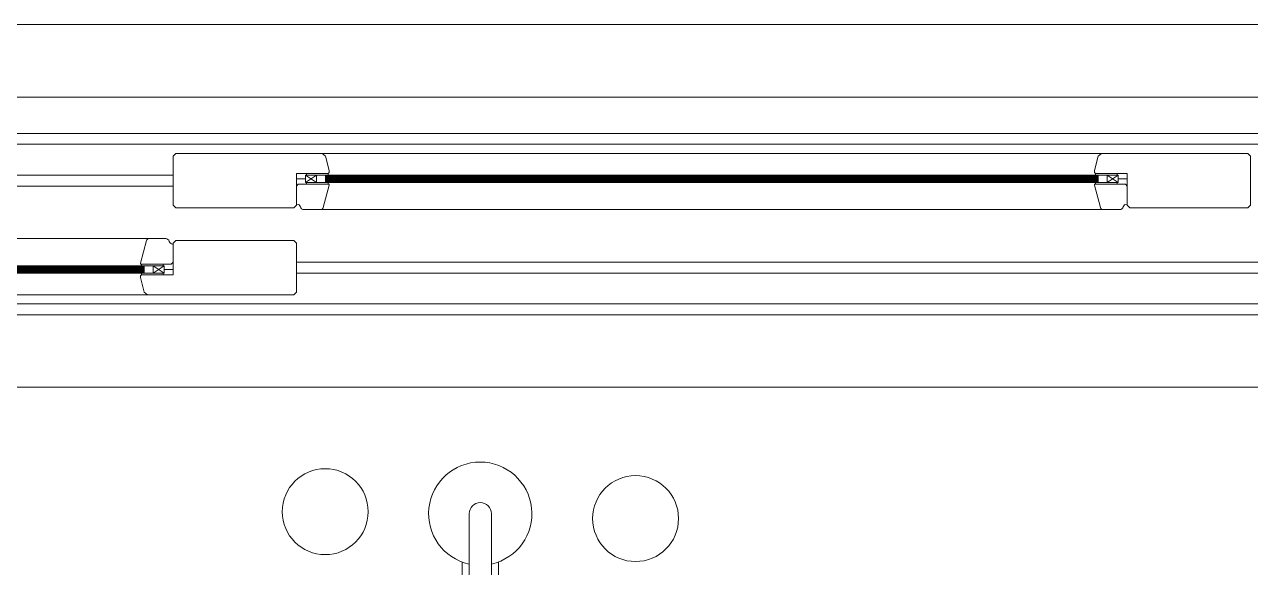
# Model space of a CAD drawing. Header units: metres. Extents: x -232 to 581, y 30 to 789.
# Drawn here: x 107.3 to 107.976, y 607.836 to 608.136 of the extents above; entities that cross this region are included whole.
import ezdxf

# ---------------------------------------------------------------- set-up
doc = ezdxf.new("R2010")
doc.units = ezdxf.units.M
for name, color, linetype, lineweight in [('A-DOOR', 35, 'Continuous', 5), ('baños', 140, 'Continuous', 0), ('cristales', 131, 'Continuous', 0)]:
    doc.layers.add(name, color=color, linetype=linetype, lineweight=lineweight)
doc.styles.get("Standard").update_dxf_attribs({"font": 'arial.ttf'})

# ---------------------------------------------------------------- blocks, each defined once
blk = doc.blocks.new('20.03.2026 LN 09 SEGUNDO NIVEL ARQ')
at = {"layer": 'A-DOOR', "color": 5}
for p, q in [((83.00596, -42.49863), (85.73595, -42.49862)), ((83.07996, -42.53859), (85.66196, -42.53859)), ((83.07996, -42.55867), (85.66196, -42.55867)), ((83.07996, -42.56467), (85.66196, -42.56467)), ((83.61196, -42.57117), (83.61346, -42.56967)), ((83.61196, -42.59817), (83.61196, -42.57117)), ((83.61346, -42.56967), (83.69409, -42.56967)), ((83.69409, -42.56967), (83.69595, -42.57112)), ((84.12383, -42.56967), (83.69409, -42.56967)), ((83.69595, -42.57112), (83.69796, -42.57917)), ((84.12196, -42.57112), (84.11996, -42.57917)), ((84.12383, -42.56967), (84.12196, -42.57112)), ((84.20446, -42.56967), (84.12383, -42.56967)), ((84.20596, -42.57117), (84.20446, -42.56967)), ((84.20596, -42.59817), (84.20596, -42.57117)), ((83.61196, -42.58167), (83.07996, -42.58167)), ((83.69746, -42.58067), (83.67996, -42.58067)), ((83.67996, -42.58067), (83.67996, -42.59817)), ((83.67996, -42.58367), (83.68496, -42.58367)), ((83.67996, -42.58367), (83.68496, -42.58367)), ((83.68496, -42.58167), (83.69096, -42.58567)), ((83.68496, -42.58567), (83.69096, -42.58167)), ((83.69796, -42.58017), (83.69746, -42.58067)), ((83.69796, -42.57917), (83.69796, -42.58017)), ((84.11996, -42.57917), (84.11996, -42.58017)), ((84.11996, -42.58017), (84.12046, -42.58067)), ((84.12046, -42.58067), (84.13796, -42.58067)), ((84.13296, -42.58167), (84.12696, -42.58567)), ((84.13296, -42.58567), (84.12696, -42.58167)), ((84.13796, -42.58367), (84.13296, -42.58367)), ((84.13796, -42.58367), (84.13296, -42.58367)), ((84.13796, -42.58067), (84.13796, -42.59817)), ((83.61196, -42.58767), (83.07996, -42.58767)), ((83.61346, -42.59967), (83.61196, -42.59817)), ((83.67996, -42.59817), (83.67846, -42.59967)), ((84.13796, -42.59817), (84.13946, -42.59967)), ((84.20446, -42.59967), (84.20596, -42.59817)), ((83.67846, -42.59967), (83.61346, -42.59967)), ((83.69319, -42.60067), (84.12473, -42.60067)), ((84.13946, -42.59967), (84.20446, -42.59967)), ((83.59873, -42.61667), (83.16719, -42.61667)), ((83.61196, -42.61917), (83.61346, -42.61767)), ((83.61346, -42.61767), (83.67846, -42.61767)), ((83.67996, -42.61917), (83.67846, -42.61767)), ((83.61196, -42.63667), (83.61196, -42.61917)), ((83.67996, -42.61917), (83.67996, -42.64617)), ((83.60696, -42.63567), (83.60096, -42.63167)), ((83.60696, -42.63167), (83.60096, -42.63567)), ((85.06196, -42.62967), (83.67996, -42.62967)), ((83.59396, -42.63717), (83.59446, -42.63667)), ((83.59396, -42.63817), (83.59396, -42.63717)), ((83.59596, -42.64621), (83.59396, -42.63817)), ((83.59446, -42.63667), (83.61196, -42.63667)), ((83.61196, -42.63367), (83.60696, -42.63367)), ((83.61196, -42.63367), (83.60696, -42.63367)), ((85.06196, -42.63567), (83.67996, -42.63567)), ((83.16809, -42.64767), (83.59783, -42.64767)), ((83.59783, -42.64767), (83.59596, -42.64621)), ((83.67846, -42.64767), (83.59783, -42.64767)), ((83.67996, -42.64617), (83.67846, -42.64767)), ((83.07996, -42.65267), (85.66196, -42.65267)), ((83.07996, -42.65867), (85.66196, -42.65867)), ((83.00596, -42.69863), (85.73596, -42.69862))]:
    blk.add_line(p, q, dxfattribs=at)
for points in [[(83.67996, -42.58367), (83.68496, -42.58367), (83.68496, -42.58367), (83.67996, -42.58367)], [(84.13296, -42.58567), (83.68496, -42.58567), (83.68496, -42.58167), (84.13296, -42.58167)], [(84.13296, -42.58167), (83.68496, -42.58167), (83.68496, -42.58567), (84.13296, -42.58567)], [(83.68496, -42.58167), (83.69096, -42.58167), (83.69096, -42.58567), (83.68496, -42.58567)], [(83.69746, -42.58067), (83.68546, -42.58067), (83.68546, -42.58167), (83.69746, -42.58167)], [(83.69096, -42.58167), (83.69596, -42.58167), (83.69596, -42.58567), (83.69096, -42.58567)], [(84.12046, -42.58067), (84.13246, -42.58067), (84.13246, -42.58167), (84.12046, -42.58167)], [(84.12696, -42.58167), (84.12196, -42.58167), (84.12196, -42.58567), (84.12696, -42.58567)], [(84.13296, -42.58167), (84.12696, -42.58167), (84.12696, -42.58567), (84.13296, -42.58567)], [(84.13796, -42.58367), (84.13296, -42.58367), (84.13296, -42.58367), (84.13796, -42.58367)], [(83.69746, -42.58567), (83.68546, -42.58567), (83.68546, -42.58667), (83.69746, -42.58667)], [(84.12046, -42.58567), (84.13246, -42.58567), (84.13246, -42.58667), (84.12046, -42.58667)], [(83.15896, -42.63167), (83.60696, -42.63167), (83.60696, -42.63567), (83.15896, -42.63567)], [(83.15896, -42.63567), (83.60696, -42.63567), (83.60696, -42.63167), (83.15896, -42.63167)], [(83.59446, -42.63167), (83.60646, -42.63167), (83.60646, -42.63067), (83.59446, -42.63067)], [(83.60096, -42.63567), (83.59596, -42.63567), (83.59596, -42.63167), (83.60096, -42.63167)], [(83.60696, -42.63567), (83.60096, -42.63567), (83.60096, -42.63167), (83.60696, -42.63167)], [(83.59446, -42.63667), (83.60646, -42.63667), (83.60646, -42.63567), (83.59446, -42.63567)], [(83.61196, -42.63367), (83.60696, -42.63367), (83.60696, -42.63367), (83.61196, -42.63367)]]:
    blk.add_lwpolyline(points, close=True, dxfattribs=at)
for points in [[(83.68211, -42.59917, 0.341999), (83.68017, -42.59767), (83.67996, -42.59733), (83.67996, -42.58767), (83.68096, -42.58667), (83.69796, -42.58667), (83.69796, -42.58717), (83.69464, -42.59956, -0.339454), (83.69319, -42.60067), (83.68404, -42.60067, -0.341999)], [(84.13581, -42.59917, -0.341999), (84.13775, -42.59767), (84.13796, -42.59733), (84.13796, -42.58767), (84.13696, -42.58667), (84.11996, -42.58667), (84.11996, -42.58717), (84.12328, -42.59956, 0.339454), (84.12473, -42.60067), (84.13387, -42.60067, 0.341999)], [(83.60981, -42.61817, 0.341999), (83.61175, -42.61967), (83.61196, -42.62), (83.61196, -42.62967), (83.61096, -42.63067), (83.59396, -42.63067), (83.59396, -42.63017), (83.59728, -42.61778, -0.339454), (83.59873, -42.61667), (83.60787, -42.61667, -0.341999)]]:
    blk.add_lwpolyline(points, format="xyb", close=True, dxfattribs=at)
at = {"layer": 'baños', "color": 5, "linetype": 'Continuous'}
blk.add_line((83.78748, -42.76831, 0.00005), (83.78748, -42.85118, 0.00043), dxfattribs=at)
for points, elevation in [([(83.7751, -42.7961, -9.082434), (83.78748, -42.7961)], 0.00001), ([(83.78129, -42.76212, 0.385153), (83.7751, -42.76831), (83.7751, -42.76831)], 0.00005), ([(83.78129, -42.76212, -0.385153), (83.78748, -42.76831), (83.78748, -42.76831)], 0.00005), ([(83.79131, -42.79496), (83.79131, -42.90928, -0.363105), (83.78129, -42.91754, -0.363105), (83.77126, -42.90928), (83.77126, -42.79495)], 0)]:
    blk.add_lwpolyline(points, format="xyb", dxfattribs=dict(at, elevation=elevation))
at = {"layer": 'baños', "color": 5, "linetype": 'Continuous', "extrusion": (-1, -1.31781e-06, -8.43443e-26), "elevation": -83.77504}
blk.add_lwpolyline([(42.85129, 0.00043), (42.76842, 0.00005)], close=True, dxfattribs=at)
at = {"layer": 'baños', "color": 5, "linetype": 'Continuous'}
for centre in [(83.69582, -42.76722, 0.00001), (83.86694, -42.77104, 0.00001)]:
    blk.add_circle(centre, 0.02368, dxfattribs=at)
at = {"layer": 'cristales', "color": 5, "const_width": 0.004}
for points in [[(84.12196, -42.58367), (83.69596, -42.58367)], [(83.16996, -42.63367), (83.59596, -42.63367)]]:
    blk.add_lwpolyline(points, dxfattribs=at)
at = {"layer": 'baños', "color": 5, "linetype": 'Continuous', "flags": 8}
for tag, p in [('MODELNUMBER', (83.78129, -42.91752, 0)), ('TRADENAME', (83.78129, -42.91756, 0)), ('PRODUCT', (83.78129, -42.9176, 0)), ('MATERIAL', (83.78129, -42.91764, 0)), ('MODELNUMBER', (84.95603, -42.91752, 0)), ('TRADENAME', (84.95603, -42.91756, 0)), ('MATERIAL', (84.95603, -42.91764, 0)), ('PRODUCT', (84.95603, -42.9176, 0))]:
    blk.add_attdef(tag, p, '', height=0.0000254, rotation=180.00008, dxfattribs=at)
at = {"layer": 'baños', "color": 5, "linetype": 'Continuous'}
for tag, p, rotation in [('MODELNUMBER', (85.8912, -56.99337), 180.00008), ('TRADENAME', (85.89116, -56.99332), 180.00008), ('MATERIAL', (85.89139, -56.99324), 180.00008), ('PRODUCT', (85.89139, -56.99328), 180.00008), ('MODELNUMBER', (86.60077, -56.99337), 179.99992), ('TRADENAME', (86.60077, -56.99332), 179.99992), ('MATERIAL', (86.60077, -56.99324), 179.99992), ('PRODUCT', (86.60077, -56.99328), 179.99992)]:
    blk.add_attdef(tag, p, '', height=0.0000254, rotation=rotation, dxfattribs=at)

msp = doc.modelspace()

# ---------------------------------------------------------------- block references
at = {"color": 1}
msp.add_blockref('20.03.2026 LN 09 SEGUNDO NIVEL ARQ', (23.76983, 650.63423), dxfattribs=at)

doc.saveas('drawing.dxf')
